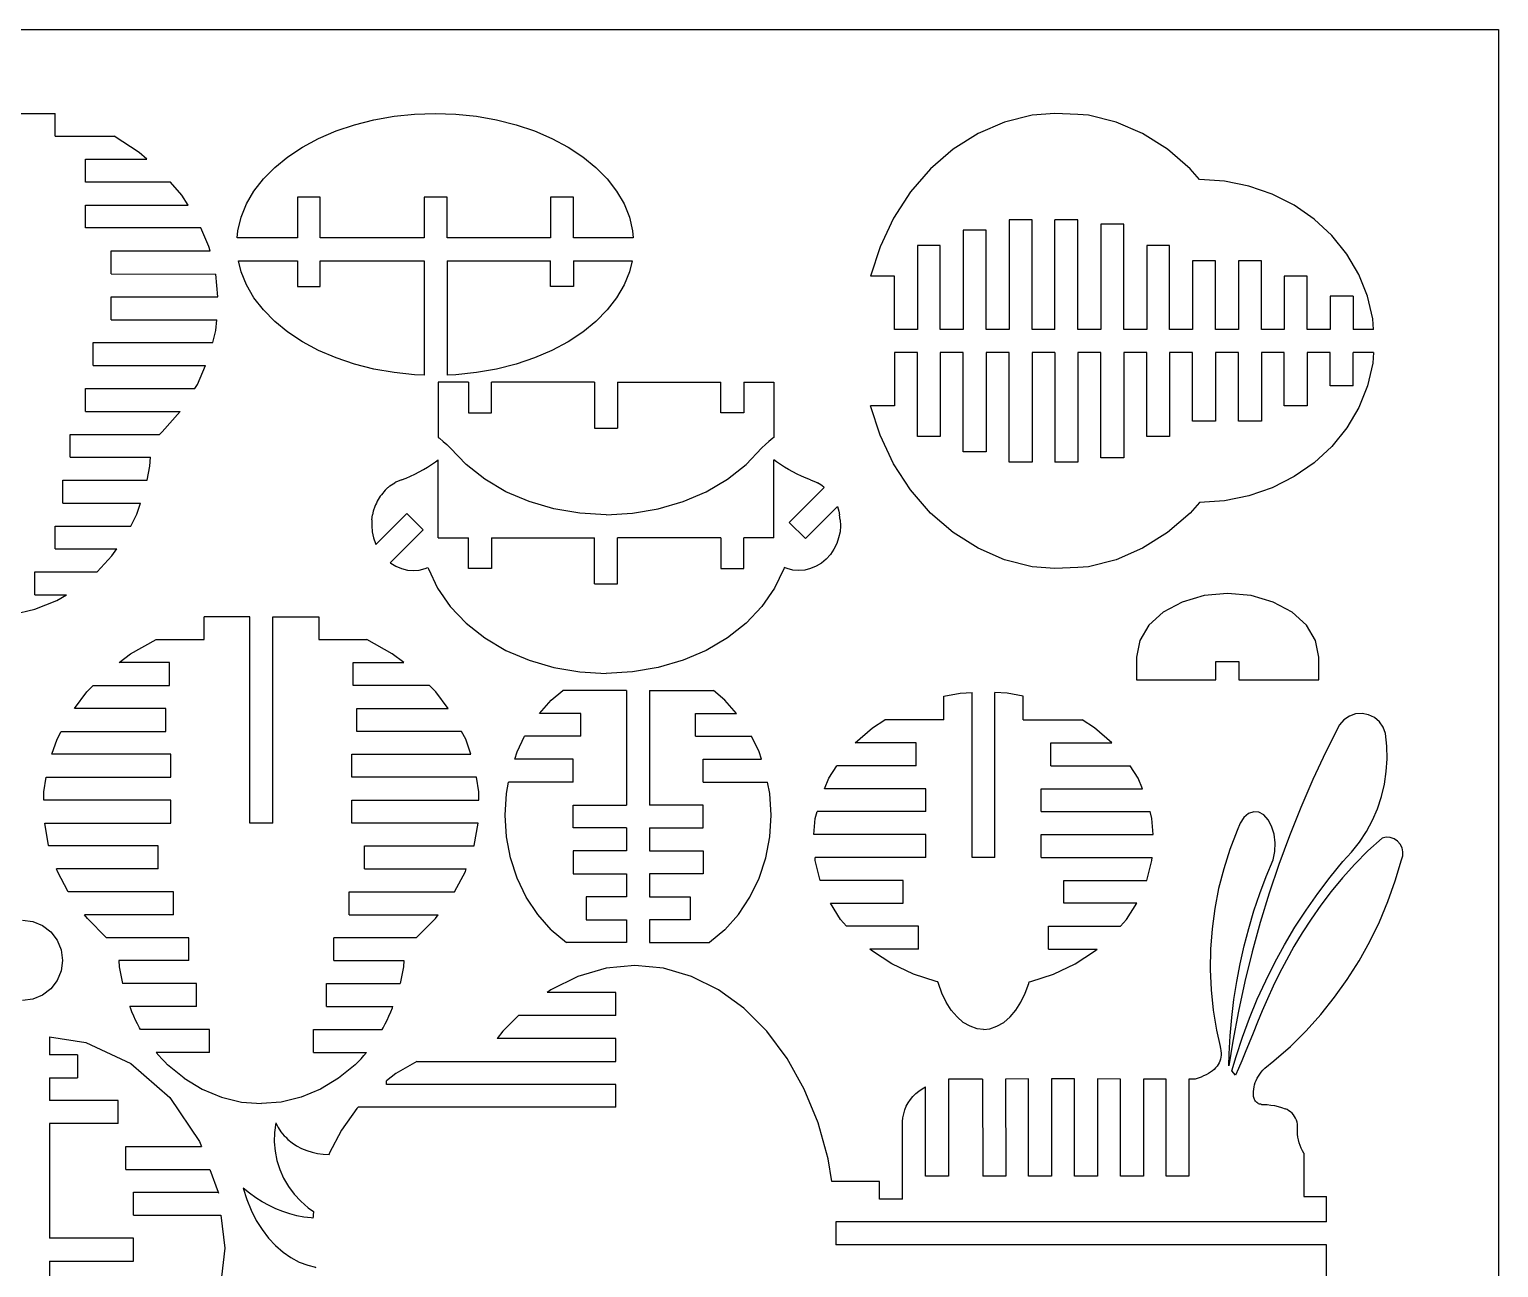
# Model space of a CAD drawing. Extents: x -2556 to 3065, y -2153 to 1951.
# Drawn here: x 759 to 3065, y 7 to 1951 of the extents above; entities that cross this region are included whole.
import ezdxf

# ---------------------------------------------------------------- set-up
doc = ezdxf.new("R2010")
doc.units = 0
doc.header["$MEASUREMENT"] = 0
doc.layers.get('0').update_dxf_attribs({"linetype": 'CONTINUOUS'})

msp = doc.modelspace()

# ---------------------------------------------------------------- linework, layer by layer
for p, q in [((-2556.2, 1951.1), (3065.4, 1951.1)), ((3065.4, 1951.1), (3065.4, -2152.7)), ((715.3, 1819.2), (799.3, 1819.2)), ((799.3, 1783.2), (799.3, 1819.2)), ((1240.4, 1791.6), (1269.4, 1801.4)), ((1269.4, 1801.4), (1299.9, 1809.1)), ((1299.9, 1809.1), (1331.4, 1814.7)), ((1331.4, 1814.7), (1363.6, 1818)), ((1363.6, 1818), (1396.2, 1819.2)), ((1396.2, 1819.2), (1428.7, 1818)), ((1428.7, 1818), (1460.9, 1814.7)), ((1460.9, 1814.7), (1492.4, 1809.1)), ((1492.4, 1809.1), (1522.9, 1801.4)), ((1522.9, 1801.4), (1551.9, 1791.6)), ((2289.7, 1805.3), (2248.2, 1787.4)), ((2333.1, 1816.2), (2289.7, 1805.3)), ((2368.9, 1819.2), (2333.1, 1816.2)), ((2404.9, 1817.6), (2368.9, 1819.2)), ((2421.7, 1816.2), (2404.9, 1817.6)), ((2465, 1805.3), (2421.7, 1816.2)), ((2506.6, 1787.4), (2465, 1805.3)), ((799.3, 1783.2), (892.2, 1783.2)), ((931.4, 1757.7), (892.2, 1783.2)), ((1187.7, 1766.3), (1213, 1779.9)), ((1213, 1779.9), (1240.4, 1791.6)), ((1551.9, 1791.6), (1579.3, 1779.9)), ((1579.3, 1779.9), (1604.6, 1766.3)), ((2248.2, 1787.4), (2209.2, 1762.8)), ((2545.6, 1762.8), (2506.6, 1787.4)), ((943.6, 1747.2), (931.4, 1757.7)), ((1164.6, 1751.1), (1187.7, 1766.3)), ((1604.6, 1766.3), (1627.7, 1751.1)), ((2209.2, 1762.8), (2173.7, 1732.1)), ((2581.1, 1732.1), (2545.6, 1762.8)), ((847.3, 1747.2), (943.6, 1747.2)), ((847.3, 1711.2), (847.3, 1747.2)), ((1126.3, 1716.3), (1144.1, 1734.3)), ((1144.1, 1734.3), (1164.6, 1751.1)), ((1627.7, 1751.1), (1648.2, 1734.3)), ((1648.2, 1734.3), (1666, 1716.3)), ((2173.7, 1732.1), (2142.3, 1695.9)), ((2595.9, 1715.2), (2581.1, 1732.1)), ((980.8, 1711.2), (847.3, 1711.2)), ((998.3, 1690.8), (980.8, 1711.2)), ((1111.5, 1697.1), (1126.3, 1716.3)), ((1666, 1716.3), (1680.8, 1697.1)), ((2635, 1712.6), (2595.9, 1715.2)), ((2673.3, 1704.9), (2635, 1712.6)), ((1008.2, 1675.2), (998.3, 1690.8)), ((1099.8, 1677), (1111.5, 1697.1)), ((1179.7, 1687.5), (1179.7, 1623.6)), ((1215.7, 1687.5), (1179.7, 1687.5)), ((1215.7, 1623.6), (1215.7, 1687.5)), ((1378.9, 1687.5), (1378.9, 1623.6)), ((1414.9, 1687.5), (1378.9, 1687.5)), ((1414.9, 1623.6), (1414.9, 1687.5)), ((1576.9, 1687.5), (1576.9, 1623.6)), ((1612.9, 1687.5), (1576.9, 1687.5)), ((1612.9, 1623.6), (1612.9, 1687.5)), ((1680.8, 1697.1), (1692.5, 1677)), ((2142.3, 1695.9), (2115.7, 1654.8)), ((2710.1, 1692.2), (2673.3, 1704.9)), ((2744.5, 1674.8), (2710.1, 1692.2)), ((847.3, 1675.2), (1008.2, 1675.2)), ((847.3, 1639.2), (847.3, 1675.2)), ((1091.4, 1656.2), (1099.8, 1677)), ((1692.5, 1677), (1700.9, 1656.2)), ((2775.9, 1653), (2744.5, 1674.8)), ((1028.4, 1639.2), (847.3, 1639.2)), ((1040.8, 1610.3), (1028.4, 1639.2)), ((1086.3, 1634.9), (1091.4, 1656.2)), ((1700.9, 1656.2), (1706, 1634.9)), ((2115.7, 1654.8), (2094.4, 1609.8)), ((2296.9, 1651.9), (2296.9, 1479.8)), ((2332.9, 1651.9), (2296.9, 1651.9)), ((2332.9, 1479.8), (2332.9, 1651.9)), ((2404.9, 1651.9), (2368.9, 1651.9)), ((2368.9, 1479.8), (2368.9, 1651.9)), ((2404.9, 1479.8), (2404.9, 1651.9)), ((2440.9, 1645.1), (2440.9, 1479.8)), ((2476.9, 1645.1), (2440.9, 1645.1)), ((2476.9, 1479.8), (2476.9, 1645.1)), ((2803.6, 1627.3), (2775.9, 1653)), ((1085.4, 1623.6), (1086.3, 1634.9)), ((1179.7, 1623.6), (1085.4, 1623.6)), ((1378.9, 1623.6), (1215.7, 1623.6)), ((1576.9, 1623.6), (1414.9, 1623.6)), ((1706.9, 1623.6), (1612.9, 1623.6)), ((1706, 1634.9), (1706.9, 1623.6)), ((2224.9, 1635.8), (2224.9, 1479.8)), ((2260.9, 1635.8), (2224.9, 1635.8)), ((2260.9, 1479.8), (2260.9, 1635.8)), ((2827.1, 1598.3), (2803.6, 1627.3)), ((887.4, 1603.2), (1042.6, 1603.2)), ((887.4, 1567.2), (887.4, 1603.2)), ((1042.6, 1603.2), (1040.8, 1610.3)), ((2094.4, 1609.8), (2079.6, 1563.8)), ((2152.9, 1611.8), (2152.9, 1479.8)), ((2188.9, 1611.8), (2152.9, 1611.8)), ((2188.9, 1479.8), (2188.9, 1611.8)), ((2512.9, 1611.8), (2512.9, 1479.8)), ((2548.9, 1611.8), (2512.9, 1611.8)), ((2548.9, 1479.8), (2548.9, 1611.8)), ((2845.9, 1566.4), (2827.1, 1598.3)), ((1087.3, 1587.6), (1179.7, 1587.6)), ((1091.4, 1570.6), (1087.3, 1587.6)), ((1099.8, 1549.8), (1091.4, 1570.6)), ((1179.7, 1587.6), (1179.7, 1547.5)), ((1215.7, 1587.6), (1378.9, 1587.6)), ((1215.7, 1547.5), (1215.7, 1587.6)), ((1378.9, 1587.6), (1378.9, 1408.2)), ((1414.9, 1587.6), (1576.9, 1587.6)), ((1414.9, 1587.6), (1414.9, 1408.3)), ((1576.9, 1547.5), (1576.9, 1587.6)), ((1612.9, 1587.6), (1705, 1587.6)), ((1612.9, 1587.6), (1612.9, 1547.5)), ((1700.9, 1570.6), (1692.5, 1549.8)), ((1705, 1587.6), (1700.9, 1570.6)), ((2620.9, 1587.8), (2584.9, 1587.8)), ((2584.9, 1587.8), (2584.9, 1479.8)), ((2620.9, 1479.8), (2620.9, 1587.8)), ((2656.9, 1587.8), (2656.9, 1479.8)), ((2692.9, 1587.8), (2656.9, 1587.8)), ((2692.9, 1479.8), (2692.9, 1587.8)), ((887.4, 1567.2), (1051.7, 1566.9)), ((1054.7, 1531.2), (1051.7, 1566.9)), ((1111.5, 1529.7), (1099.8, 1549.8)), ((1179.7, 1547.5), (1215.7, 1547.5)), ((1612.9, 1547.5), (1576.9, 1547.5)), ((1692.5, 1549.8), (1680.8, 1529.7)), ((2116.9, 1563.8), (2079.6, 1563.8)), ((2116.9, 1479.8), (2116.9, 1563.8)), ((2728.9, 1563.8), (2728.9, 1479.8)), ((2764.9, 1563.8), (2728.9, 1563.8)), ((2764.9, 1479.8), (2764.9, 1563.8)), ((2859.6, 1532.3), (2845.9, 1566.4)), ((887.4, 1531.2), (1054.7, 1531.2)), ((887.4, 1495.2), (887.4, 1531.2)), ((1126.3, 1510.5), (1111.5, 1529.7)), ((1680.8, 1529.7), (1666, 1510.5)), ((2800.9, 1532.3), (2800.9, 1479.8)), ((2836.9, 1532.3), (2800.9, 1532.3)), ((2836.9, 1532.3), (2836.9, 1479.8)), ((2867.9, 1496.8), (2859.6, 1532.3)), ((1144.1, 1492.4), (1126.3, 1510.5)), ((1666, 1510.5), (1648.2, 1492.4)), ((887.4, 1495.2), (1053.1, 1495.2)), ((1046.9, 1459.2), (1051.7, 1478.4)), ((1051.7, 1478.4), (1053.1, 1495.2)), ((1164.6, 1475.7), (1144.1, 1492.4)), ((1648.2, 1492.4), (1627.7, 1475.7)), ((2152.9, 1479.8), (2116.9, 1479.8)), ((2224.9, 1479.8), (2188.9, 1479.8)), ((2296.9, 1479.8), (2260.9, 1479.8)), ((2368.9, 1479.8), (2332.9, 1479.8)), ((2440.9, 1479.8), (2404.9, 1479.8)), ((2512.9, 1479.8), (2476.9, 1479.8)), ((2584.9, 1479.8), (2548.9, 1479.8)), ((2656.9, 1479.8), (2620.9, 1479.8)), ((2728.9, 1479.8), (2692.9, 1479.8)), ((2800.9, 1479.8), (2764.9, 1479.8)), ((2869.2, 1479.8), (2836.9, 1479.8)), ((2869.2, 1479.8), (2867.9, 1496.8)), ((859.3, 1459.2), (1046.9, 1459.2)), ((859.3, 1423.2), (859.3, 1459.2)), ((1187.7, 1460.5), (1164.6, 1475.7)), ((1213, 1446.9), (1187.7, 1460.5)), ((1604.6, 1460.5), (1579.3, 1446.9)), ((1627.7, 1475.7), (1604.6, 1460.5)), ((1240.4, 1435.2), (1213, 1446.9)), ((1269.4, 1425.4), (1240.4, 1435.2)), ((1551.9, 1435.2), (1522.9, 1425.4)), ((1579.3, 1446.9), (1551.9, 1435.2)), ((2152.9, 1443.8), (2116.9, 1443.8)), ((2116.9, 1443.8), (2116.9, 1359.8)), ((2152.9, 1311.8), (2152.9, 1443.8)), ((2224.9, 1443.8), (2188.9, 1443.8)), ((2188.9, 1443.8), (2188.9, 1311.8)), ((2224.9, 1287.8), (2224.9, 1443.8)), ((2296.9, 1443.8), (2260.9, 1443.8)), ((2260.9, 1443.8), (2260.9, 1287.8)), ((2296.9, 1271.7), (2296.9, 1443.8)), ((2368.9, 1443.8), (2332.9, 1443.8)), ((2332.9, 1443.8), (2332.9, 1271.7)), ((2368.9, 1443.8), (2368.9, 1271.7)), ((2440.9, 1443.8), (2404.9, 1443.8)), ((2404.9, 1443.8), (2404.9, 1271.7)), ((2440.9, 1278.5), (2440.9, 1443.8)), ((2512.9, 1443.8), (2476.9, 1443.8)), ((2476.9, 1443.8), (2476.9, 1278.5)), ((2512.9, 1311.8), (2512.9, 1443.8)), ((2584.9, 1443.8), (2548.9, 1443.8)), ((2548.9, 1443.8), (2548.9, 1311.8)), ((2584.9, 1335.8), (2584.9, 1443.8)), ((2656.9, 1443.8), (2620.9, 1443.8)), ((2620.9, 1443.8), (2620.9, 1335.8)), ((2656.9, 1335.8), (2656.9, 1443.8)), ((2728.9, 1443.8), (2692.9, 1443.8)), ((2692.9, 1443.8), (2692.9, 1335.8)), ((2728.9, 1359.8), (2728.9, 1443.8)), ((2800.9, 1443.8), (2764.9, 1443.8)), ((2764.9, 1443.8), (2764.9, 1359.8)), ((2800.9, 1391.3), (2800.9, 1443.8)), ((2869.2, 1443.8), (2836.9, 1443.8)), ((2836.9, 1391.3), (2836.9, 1443.8)), ((2869.2, 1443.8), (2867.9, 1426.8)), ((859.3, 1423.2), (1035.7, 1423.2)), ((1022.9, 1393.4), (1035.7, 1423.2)), ((1299.9, 1417.7), (1269.4, 1425.4)), ((1331.4, 1412.1), (1299.9, 1417.7)), ((1363.6, 1408.8), (1331.4, 1412.1)), ((1378.9, 1408.2), (1363.6, 1408.8)), ((1428.7, 1408.8), (1414.9, 1408.3)), ((1460.9, 1412.1), (1428.7, 1408.8)), ((1492.4, 1417.7), (1460.9, 1412.1)), ((1522.9, 1425.4), (1492.4, 1417.7)), ((2867.9, 1426.8), (2859.6, 1391.3)), ((847.3, 1387.2), (1018.9, 1387.2)), ((847.3, 1351.2), (847.3, 1387.2)), ((1018.9, 1387.2), (1022.9, 1393.4)), ((1400.9, 1397), (1400.9, 1310.4)), ((1448.3, 1397), (1400.9, 1397)), ((1448.3, 1397), (1448.3, 1349.1)), ((1646.3, 1397), (1484.3, 1397)), ((1484.3, 1349.1), (1484.3, 1397)), ((1646.3, 1397), (1646.3, 1325.1)), ((1682.3, 1397), (1844.3, 1397)), ((1682.3, 1397), (1682.3, 1325.1)), ((1844.3, 1349.1), (1844.3, 1397)), ((1880.3, 1397), (1927.8, 1397)), ((1880.3, 1397), (1880.3, 1349.1)), ((1927.8, 1397), (1927.8, 1310.4)), ((2836.9, 1391.3), (2800.9, 1391.3)), ((2859.6, 1391.3), (2845.9, 1357.3)), ((847.3, 1351.2), (995.5, 1351.2)), ((967.6, 1318.9), (995.5, 1351.2)), ((1448.3, 1349.1), (1484.3, 1349.1)), ((1880.3, 1349.1), (1844.3, 1349.1)), ((2116.9, 1359.8), (2079.6, 1359.8)), ((2094.4, 1313.8), (2079.6, 1359.8)), ((2764.9, 1359.8), (2728.9, 1359.8)), ((2845.9, 1357.3), (2827.1, 1325.4)), ((823.3, 1315.2), (963.3, 1315.2)), ((823.3, 1279.2), (823.3, 1315.2)), ((963.3, 1315.2), (967.6, 1318.9)), ((1646.3, 1325.1), (1682.3, 1325.1)), ((2620.9, 1335.8), (2584.9, 1335.8)), ((2692.9, 1335.8), (2656.9, 1335.8)), ((2827.1, 1325.4), (2803.6, 1296.3)), ((1400.9, 1310.4), (1402.7, 1309)), ((1402.7, 1309), (1408.6, 1304.1)), ((1408.6, 1304.1), (1414.2, 1299.1)), ((1414.2, 1299.1), (1419.7, 1293.8)), ((1444.6, 1267.7), (1419.7, 1293.8)), ((1884.1, 1267.7), (1908.9, 1293.8)), ((1914.4, 1299.1), (1908.9, 1293.8)), ((1920, 1304.1), (1914.4, 1299.1)), ((1925.9, 1309), (1920, 1304.1)), ((1927.8, 1310.4), (1925.9, 1309)), ((2115.7, 1268.8), (2094.4, 1313.8)), ((2188.9, 1311.8), (2152.9, 1311.8)), ((2548.9, 1311.8), (2512.9, 1311.8)), ((2803.6, 1296.3), (2775.9, 1270.6)), ((823.3, 1279.2), (949.1, 1279.2)), ((948.1, 1265), (949.1, 1279.2)), ((1390.5, 1267.8), (1396.7, 1272.2)), ((1396.7, 1272.2), (1400.9, 1275.4)), ((1400.9, 1152.7), (1400.9, 1275.4)), ((1931.9, 1272.2), (1927.8, 1275.4)), ((1927.8, 1152.7), (1927.8, 1275.4)), ((1938.1, 1267.8), (1931.9, 1272.2)), ((2142.3, 1227.8), (2115.7, 1268.8)), ((2260.9, 1287.8), (2224.9, 1287.8)), ((2332.9, 1271.7), (2296.9, 1271.7)), ((2404.9, 1271.7), (2368.9, 1271.7)), ((2476.9, 1278.5), (2440.9, 1278.5)), ((2775.9, 1270.6), (2744.5, 1248.8)), ((943.7, 1243.2), (948.1, 1265)), ((1343.2, 1243.9), (1350.3, 1246.6)), ((1350.3, 1246.6), (1357.4, 1249.5)), ((1357.4, 1249.5), (1364.3, 1252.7)), ((1364.3, 1252.7), (1371, 1256.1)), ((1371, 1256.1), (1377.7, 1259.8)), ((1377.7, 1259.8), (1384.2, 1263.7)), ((1384.2, 1263.7), (1390.5, 1267.8)), ((1473.9, 1244.6), (1444.6, 1267.7)), ((1854.7, 1244.6), (1884.1, 1267.7)), ((1944.4, 1263.7), (1938.1, 1267.8)), ((1950.9, 1259.8), (1944.4, 1263.7)), ((1957.6, 1256.1), (1950.9, 1259.8)), ((1964.4, 1252.7), (1957.6, 1256.1)), ((1971.3, 1249.5), (1964.4, 1252.7)), ((1978.3, 1246.6), (1971.3, 1249.5)), ((1985.4, 1243.9), (1978.3, 1246.6)), ((2744.5, 1248.8), (2710.1, 1231.4)), ((811.3, 1207.2), (811.3, 1243.2)), ((811.3, 1243.2), (943.7, 1243.2)), ((1313.6, 1222.7), (1311.7, 1220.3)), ((1315.5, 1225.1), (1313.6, 1222.7)), ((1317.6, 1227.4), (1315.5, 1225.1)), ((1319.7, 1229.6), (1317.6, 1227.4)), ((1321.9, 1231.7), (1319.7, 1229.6)), ((1321.9, 1231.7), (1322.6, 1232.3)), ((1322.6, 1232.3), (1325, 1234.1)), ((1325, 1234.1), (1327.4, 1235.9)), ((1327.4, 1235.9), (1329.9, 1237.6)), ((1329.9, 1237.6), (1332.5, 1239.1)), ((1334.5, 1240.3), (1332.5, 1239.1)), ((1343.2, 1243.9), (1334.5, 1240.3)), ((1507.1, 1225.1), (1473.9, 1244.6)), ((1543.5, 1209.5), (1507.1, 1225.1)), ((1785.1, 1209.5), (1821.5, 1225.1)), ((1821.5, 1225.1), (1854.7, 1244.6)), ((1951.8, 1176.8), (2006.7, 1231.7)), ((1985.4, 1243.9), (1994.1, 1240.3)), ((1994.1, 1240.3), (1996.1, 1239.1)), ((1998.7, 1237.6), (1996.1, 1239.1)), ((2001.2, 1235.9), (1998.7, 1237.6)), ((2003.6, 1234.1), (2001.2, 1235.9)), ((2006, 1232.3), (2003.6, 1234.1)), ((2006.7, 1231.7), (2006, 1232.3)), ((2173.7, 1191.5), (2142.3, 1227.8)), ((2710.1, 1231.4), (2673.3, 1218.7)), ((811.3, 1207.2), (933.6, 1207.2)), ((927.7, 1190), (933.6, 1207.2)), ((1301.3, 1201.8), (1298.9, 1194.7)), ((1302.4, 1204.6), (1301.3, 1201.8)), ((1303.7, 1207.3), (1302.4, 1204.6)), ((1305.1, 1210), (1303.7, 1207.3)), ((1306.6, 1212.7), (1305.1, 1210)), ((1308.2, 1215.3), (1306.6, 1212.7)), ((1309.9, 1217.9), (1308.2, 1215.3)), ((1311.7, 1220.3), (1309.9, 1217.9)), ((1582.4, 1198.1), (1543.5, 1209.5)), ((1746.2, 1198.1), (1785.1, 1209.5)), ((1977.1, 1151.5), (2027.4, 1201.8)), ((2027.4, 1201.8), (2029.7, 1194.7)), ((2595.9, 1208.4), (2581.1, 1191.5)), ((2635, 1211), (2595.9, 1208.4)), ((2673.3, 1218.7), (2635, 1211)), ((918.2, 1171.2), (927.7, 1190)), ((1296.8, 1180.9), (1296.5, 1171.3)), ((1296.8, 1180.9), (1297.7, 1188.8)), ((1298.9, 1194.7), (1297.7, 1188.8)), ((1303, 1142.1), (1351.7, 1190.8)), ((1351.7, 1190.8), (1377.3, 1165.2)), ((1622.9, 1191.2), (1582.4, 1198.1)), ((1664.3, 1188.8), (1622.9, 1191.2)), ((1664.3, 1188.8), (1705.7, 1191.2)), ((1705.7, 1191.2), (1746.2, 1198.1)), ((1951.8, 1176.8), (1977.1, 1151.5)), ((2029.7, 1194.7), (2030.9, 1188.8)), ((2031.8, 1180.9), (2030.9, 1188.8)), ((2031.8, 1180.9), (2032.1, 1171.3)), ((2209.2, 1160.8), (2173.7, 1191.5)), ((2581.1, 1191.5), (2545.6, 1160.8)), ((799.3, 1171.2), (918.2, 1171.2)), ((799.3, 1135.2), (799.3, 1171.2)), ((1296.5, 1171.3), (1297.1, 1161.9)), ((1297.1, 1161.9), (1299.2, 1152.7)), ((1377.3, 1165.2), (1325.6, 1113.5)), ((2031.5, 1161.9), (2029.4, 1152.7)), ((2032.1, 1171.3), (2031.5, 1161.9)), ((2248.2, 1136.2), (2209.2, 1160.8)), ((2545.6, 1160.8), (2506.6, 1136.2)), ((799.3, 1135.2), (896.1, 1135.2)), ((888.5, 1124.2), (896.1, 1135.2)), ((1299.2, 1152.7), (1302.1, 1143.9)), ((1302.1, 1143.9), (1303, 1142.1)), ((1400.9, 1152.7), (1448.3, 1152.7)), ((1448.3, 1104.7), (1448.3, 1152.7)), ((1484.3, 1152.7), (1484.3, 1104.7)), ((1484.3, 1152.7), (1646.3, 1152.7)), ((1646.3, 1080.7), (1646.3, 1152.7)), ((1682.3, 1080.7), (1682.3, 1152.7)), ((1844.3, 1152.7), (1682.3, 1152.7)), ((1844.3, 1152.7), (1844.3, 1104.7)), ((1880.3, 1104.7), (1880.3, 1152.7)), ((1927.8, 1152.7), (1880.3, 1152.7)), ((2022, 1134.8), (2016.4, 1126.5)), ((2026.5, 1143.9), (2022, 1134.8)), ((2029.4, 1152.7), (2026.5, 1143.9)), ((2289.7, 1118.3), (2248.2, 1136.2)), ((2506.6, 1136.2), (2465, 1118.3)), ((865.3, 1099.2), (888.5, 1124.2)), ((1325.6, 1113.5), (1326.3, 1112.9)), ((1326.3, 1112.9), (1334.5, 1108)), ((1334.5, 1108), (1343.2, 1104.3)), ((1994.1, 1108), (1985.4, 1104.3)), ((2002.3, 1112.9), (1994.1, 1108)), ((2009.8, 1119.2), (2002.3, 1112.9)), ((2016.4, 1126.5), (2009.8, 1119.2)), ((2333.1, 1107.4), (2289.7, 1118.3)), ((2368.9, 1104.5), (2333.1, 1107.4)), ((2421.7, 1107.4), (2404.9, 1106)), ((2465, 1118.3), (2421.7, 1107.4)), ((767.8, 1099.2), (865.3, 1099.2)), ((767.8, 1063.2), (767.8, 1099.2)), ((1343.2, 1104.3), (1352.4, 1102.1)), ((1352.4, 1102.1), (1361.7, 1101.4)), ((1361.7, 1101.4), (1371, 1102.1)), ((1371, 1102.1), (1380.1, 1104.3)), ((1380.1, 1104.3), (1384.7, 1106.2)), ((1384.7, 1106.2), (1385.3, 1104)), ((1385.3, 1104), (1399.8, 1073.4)), ((1484.3, 1104.7), (1448.3, 1104.7)), ((1844.3, 1104.7), (1880.3, 1104.7)), ((1943.3, 1104), (1928.8, 1073.4)), ((1943.9, 1106.2), (1943.3, 1104)), ((1948.5, 1104.3), (1943.9, 1106.2)), ((1957.6, 1102.1), (1948.5, 1104.3)), ((1967, 1101.4), (1957.6, 1102.1)), ((1976.3, 1102.1), (1967, 1101.4)), ((1985.4, 1104.3), (1976.3, 1102.1)), ((2404.9, 1106), (2368.9, 1104.5)), ((767.8, 1063.2), (817.1, 1063.2)), ((801.9, 1054.2), (817.1, 1063.2)), ((1399.8, 1073.4), (1419.7, 1044.8)), ((1646.3, 1080.7), (1682.3, 1080.7)), ((1928.8, 1073.4), (1908.9, 1044.8)), ((2603.1, 1061.9), (2568.6, 1051.9)), ((2640, 1065.3), (2603.1, 1061.9)), ((2677, 1061.9), (2640, 1065.3)), ((2711.5, 1051.9), (2677, 1061.9)), ((732.3, 1032.1), (767.8, 1040.5)), ((767.8, 1040.5), (801.9, 1054.2)), ((1419.7, 1044.8), (1444.6, 1018.7)), ((1908.9, 1044.8), (1884.1, 1018.7)), ((2568.6, 1051.9), (2539, 1036.1)), ((2741.1, 1036.1), (2711.5, 1051.9)), ((1105.2, 1028.8), (1033.2, 1028.8)), ((1033.2, 992.8), (1033.2, 1028.8)), ((1105.2, 704.8), (1105.2, 1028.8)), ((1141.2, 704.8), (1141.2, 1028.8)), ((1141.2, 1028.8), (1213.2, 1028.8)), ((1213.2, 1028.8), (1213.2, 992.8)), ((1444.6, 1018.7), (1473.9, 995.6)), ((1884.1, 1018.7), (1854.7, 995.6)), ((2516.3, 1015.4), (2502, 991.3)), ((2539, 1036.1), (2516.3, 1015.4)), ((2763.8, 1015.4), (2741.1, 1036.1)), ((2778.1, 991.3), (2763.8, 1015.4)), ((918, 970.5), (957.9, 992.8)), ((957.9, 992.8), (1033.2, 992.8)), ((1213.2, 992.8), (1288.5, 992.8)), ((1328.4, 970.5), (1288.5, 992.8)), ((1473.9, 995.6), (1507.1, 976)), ((1854.7, 995.6), (1821.5, 976)), ((899.8, 956.8), (918, 970.5)), ((1346.6, 956.8), (1328.4, 970.5)), ((1507.1, 976), (1543.5, 960.4)), ((1821.5, 976), (1785.1, 960.4)), ((2502, 991.3), (2497.1, 965.5)), ((2782.9, 965.5), (2778.1, 991.3)), ((979.2, 956.8), (899.8, 956.8)), ((979.2, 920.8), (979.2, 956.8)), ((1267.2, 920.8), (1267.2, 956.8)), ((1267.2, 956.8), (1346.6, 956.8)), ((1543.5, 960.4), (1582.4, 949)), ((1582.4, 949), (1622.9, 942.1)), ((1746.2, 949), (1705.7, 942.1)), ((1785.1, 960.4), (1746.2, 949)), ((2497.1, 965.5), (2497.1, 929.6)), ((2621.6, 929.6), (2621.6, 958.7)), ((2621.6, 958.7), (2657.4, 958.7)), ((2657.4, 958.7), (2657.4, 929.6)), ((2782.9, 929.6), (2782.9, 965.5)), ((1622.9, 942.1), (1664.3, 939.7)), ((1705.7, 942.1), (1664.3, 939.7)), ((2497.1, 929.6), (2621.6, 929.6)), ((2657.4, 929.6), (2782.9, 929.6)), ((830, 884.8), (849.1, 910.7)), ((849.1, 910.7), (859.2, 920.8)), ((859.2, 920.8), (979.2, 920.8)), ((1387.2, 920.8), (1267.2, 920.8)), ((1397.3, 910.7), (1387.2, 920.8)), ((1416.5, 884.8), (1397.3, 910.7)), ((1578.2, 897.7), (1596.2, 913.1)), ((1696.5, 913.1), (1596.2, 913.1)), ((1696.5, 913.1), (1696.5, 733.1)), ((1732.5, 913.1), (1832.9, 913.1)), ((1732.5, 913.1), (1732.5, 733.1)), ((1850.9, 897.7), (1832.9, 913.1)), ((2194.6, 903.9), (2219.9, 908.6)), ((2194.6, 866.8), (2194.6, 903.9)), ((2219.9, 908.6), (2238.8, 909.8)), ((2238.8, 650.8), (2238.8, 909.8)), ((2274.8, 650.8), (2274.8, 909.8)), ((2293.7, 908.6), (2274.8, 909.8)), ((2319, 903.9), (2293.7, 908.6)), ((2319, 866.8), (2319, 903.9)), ((973.2, 884.8), (830, 884.8)), ((973.2, 848.8), (973.2, 884.8)), ((1273.2, 884.8), (1416.5, 884.8)), ((1273.2, 848.8), (1273.2, 884.8)), ((1560, 877.1), (1578.2, 897.7)), ((1624.5, 877.1), (1560, 877.1)), ((1624.5, 841.1), (1624.5, 877.1)), ((1804.5, 841.1), (1804.5, 877.1)), ((1804.5, 877.1), (1869.1, 877.1)), ((1869.1, 877.1), (1850.9, 897.7)), ((2851.2, 877), (2840.9, 876.3)), ((2861.3, 875), (2851.2, 877)), ((2055.4, 830.9), (2082.5, 854.3)), ((2082.5, 854.3), (2101.8, 866.8)), ((2194.6, 866.8), (2101.8, 866.8)), ((2319, 866.8), (2411.8, 866.8)), ((2431.1, 854.3), (2411.8, 866.8)), ((2458.2, 830.9), (2431.1, 854.3)), ((2815.8, 859.3), (2794.2, 816.5)), ((2822.5, 867.1), (2815.8, 859.3)), ((2831.1, 872.9), (2822.5, 867.1)), ((2840.9, 876.3), (2831.1, 872.9)), ((2870.6, 870.5), (2861.3, 875)), ((2878.4, 863.7), (2870.6, 870.5)), ((2884.2, 855.2), (2878.4, 863.7)), ((2887.6, 845.4), (2884.2, 855.2)), ((794.5, 812.8), (802.4, 836.4)), ((802.4, 836.4), (808.9, 848.8)), ((808.9, 848.8), (973.2, 848.8)), ((1437.5, 848.8), (1273.2, 848.8)), ((1444, 836.4), (1437.5, 848.8)), ((1451.9, 812.8), (1444, 836.4)), ((1524.7, 816.5), (1536.5, 841.1)), ((1624.5, 841.1), (1536.5, 841.1)), ((1804.5, 841.1), (1892.6, 841.1)), ((1904.4, 816.5), (1892.6, 841.1)), ((2151.2, 830.8), (2055.4, 830.9)), ((2151.2, 794.8), (2151.2, 830.8)), ((2362.4, 830.8), (2458.2, 830.9)), ((2362.4, 794.8), (2362.4, 830.8)), ((2889.8, 825.5), (2887.6, 845.4)), ((981.1, 812.8), (794.5, 812.8)), ((981.1, 776.8), (981.1, 812.8)), ((1265.3, 776.8), (1265.3, 812.8)), ((1265.3, 812.8), (1451.9, 812.8)), ((1520.9, 805.1), (1524.7, 816.5)), ((1908.1, 805.1), (1904.4, 816.5)), ((2794.2, 816.5), (2773.8, 773.2)), ((2890.2, 805.6), (2889.8, 825.5)), ((1612.5, 805.1), (1520.9, 805.1)), ((1612.5, 769.1), (1612.5, 805.1)), ((1816.5, 769.1), (1816.5, 805.1)), ((1816.5, 805.1), (1908.1, 805.1)), ((2014.2, 775.3), (2026.6, 794.9)), ((2151.2, 794.8), (2026.6, 794.9)), ((2362.4, 794.8), (2487.1, 794.9)), ((2499.4, 775.3), (2487.1, 794.9)), ((2886, 765.8), (2889, 785.6)), ((2889, 785.6), (2890.2, 805.6)), ((781.9, 753.8), (785.6, 776.8)), ((785.6, 776.8), (981.1, 776.8)), ((1460.8, 776.8), (1265.3, 776.8)), ((1464.5, 753.8), (1460.8, 776.8)), ((1507.8, 751.3), (1511.2, 769.1)), ((1612.5, 769.1), (1511.2, 769.1)), ((1816.5, 769.1), (1917.8, 769.1)), ((1921.2, 751.3), (1917.8, 769.1)), ((2007.1, 758.8), (2014.2, 775.3)), ((2506.5, 758.8), (2499.4, 775.3)), ((2773.8, 773.2), (2754.7, 729.2)), ((2881.4, 746.4), (2886, 765.8)), ((781.9, 740.8), (781.9, 753.8)), ((981.1, 740.8), (781.9, 740.8)), ((981.1, 704.8), (981.1, 740.8)), ((1265.3, 704.8), (1265.3, 740.8)), ((1265.3, 740.8), (1464.5, 740.8)), ((1464.5, 740.8), (1464.5, 753.8)), ((1505.7, 717.3), (1507.8, 751.3)), ((1923.4, 717.3), (1921.2, 751.3)), ((2166.3, 758.8), (2007.1, 758.8)), ((2166.3, 722.8), (2166.3, 758.8)), ((2347.3, 722.8), (2347.3, 758.8)), ((2347.3, 758.8), (2506.5, 758.8)), ((2875.1, 727.4), (2881.4, 746.4)), ((1507.8, 683.4), (1505.7, 717.3)), ((1612.5, 697.1), (1612.5, 733.1)), ((1612.5, 733.1), (1696.5, 733.1)), ((1816.5, 733.1), (1732.5, 733.1)), ((1816.5, 697.1), (1816.5, 733.1)), ((1921.2, 683.4), (1923.4, 717.3)), ((1992.7, 711.9), (1995.5, 722.8)), ((2166.3, 722.8), (1995.5, 722.8)), ((2347.3, 722.8), (2518.2, 722.8)), ((2520.9, 711.9), (2518.2, 722.8)), ((2672.9, 720), (2665.6, 713.8)), ((2681, 722.7), (2672.9, 720)), ((2689.1, 721.9), (2681, 722.7)), ((2696.9, 717.5), (2689.1, 721.9)), ((2703.7, 710), (2696.9, 717.5)), ((2754.7, 729.2), (2736.9, 684.8)), ((2867.2, 709.1), (2875.1, 727.4)), ((783.1, 704.8), (981.1, 704.8)), ((789.1, 669.6), (783.1, 704.8)), ((1141.2, 704.8), (1105.2, 704.8)), ((1463.3, 704.8), (1265.3, 704.8)), ((1457.3, 669.6), (1463.3, 704.8)), ((1696.5, 697.1), (1612.5, 697.1)), ((1696.5, 697.1), (1696.5, 661.1)), ((1732.5, 697.1), (1816.5, 697.1)), ((1732.5, 697.1), (1732.5, 661.1)), ((1990.6, 686.8), (1992.7, 711.9)), ((2523, 686.8), (2520.9, 711.9)), ((2655, 693.2), (2643.5, 663.4)), ((2659.5, 704.7), (2655, 693.2)), ((2665.6, 713.8), (2659.5, 704.7)), ((2709.1, 699.7), (2703.7, 710)), ((2712.8, 687.4), (2709.1, 699.7)), ((2857.8, 691.5), (2867.2, 709.1)), ((789.3, 668.8), (789.1, 669.6)), ((1457.1, 668.8), (1457.3, 669.6)), ((1514.2, 650.1), (1507.8, 683.4)), ((1914.9, 650.1), (1921.2, 683.4)), ((2166.3, 686.8), (1990.6, 686.8)), ((2166.3, 650.8), (2166.3, 686.8)), ((2347.3, 650.8), (2347.3, 686.8)), ((2347.3, 686.8), (2523, 686.8)), ((2714.4, 673.9), (2712.8, 687.4)), ((2713.9, 660.2), (2714.4, 673.9)), ((2736.9, 684.8), (2720.3, 639.9)), ((2834.5, 659), (2846.9, 674.7)), ((2846.9, 674.7), (2857.8, 691.5)), ((2882.6, 681.2), (2860.3, 661)), ((2888.9, 682.5), (2882.6, 681.2)), ((2895.3, 682.2), (2888.9, 682.5)), ((2901.4, 680.1), (2895.3, 682.2)), ((2906.8, 676.6), (2901.4, 680.1)), ((2911, 671.8), (2906.8, 676.6)), ((2913.9, 666.1), (2911, 671.8)), ((961.2, 668.8), (789.3, 668.8)), ((961.2, 632.8), (961.2, 668.8)), ((1285.2, 632.8), (1285.2, 668.8)), ((1285.2, 668.8), (1457.1, 668.8)), ((1524.7, 618.2), (1514.2, 650.1)), ((1612.5, 661.1), (1612.5, 625.1)), ((1696.5, 661.1), (1612.5, 661.1)), ((1732.5, 661.1), (1816.5, 661.1)), ((1816.5, 661.1), (1816.5, 625.1)), ((1904.4, 618.2), (1914.9, 650.1)), ((2166.3, 650.8), (1992.3, 650.8)), ((1992.7, 645.8), (1992.3, 650.8)), ((2000.5, 614.8), (1992.7, 645.8)), ((2274.8, 650.8), (2238.8, 650.8)), ((2347.3, 650.8), (2521.3, 650.8)), ((2513.1, 614.8), (2520.9, 645.8)), ((2520.9, 645.8), (2521.3, 650.8)), ((2643.5, 663.4), (2633.8, 632.9)), ((2700.4, 620.7), (2711.4, 647.2)), ((2711.4, 647.2), (2713.9, 660.2)), ((2820.9, 644.3), (2834.5, 659)), ((2860.3, 661), (2839.6, 640.2)), ((2903.1, 614.2), (2912.8, 647.3)), ((2912.8, 647.3), (2914.8, 653.4)), ((2915.2, 659.8), (2913.9, 666.1)), ((2914.8, 653.4), (2915.2, 659.8)), ((961.2, 632.8), (801.7, 632.8)), ((803, 629), (801.7, 632.8)), ((820.1, 596.8), (803, 629)), ((1285.2, 632.8), (1444.7, 632.8)), ((1426.3, 596.8), (1443.4, 629)), ((1443.4, 629), (1444.7, 632.8)), ((1612.5, 625.1), (1696.5, 625.1)), ((1696.5, 625.1), (1696.5, 589.1)), ((1816.5, 625.1), (1732.5, 625.1)), ((1732.5, 625.1), (1732.5, 589.1)), ((2633.8, 632.9), (2625.9, 601.9)), ((2720.3, 639.9), (2705, 594.5)), ((2800.7, 619.6), (2820.9, 644.3)), ((2839.6, 640.2), (2820.4, 619)), ((1539, 588.3), (1524.7, 618.2)), ((1890, 588.3), (1904.4, 618.2)), ((2130.8, 614.8), (2000.5, 614.8)), ((2130.8, 578.8), (2130.8, 614.8)), ((2382.8, 578.8), (2382.8, 614.8)), ((2382.8, 614.8), (2513.1, 614.8)), ((2625.9, 601.9), (2619.8, 570.5)), ((2690.4, 594), (2700.4, 620.7)), ((2781.4, 594.1), (2800.7, 619.6)), ((2820.4, 619), (2802.6, 597.5)), ((2891.6, 581.6), (2903.1, 614.2)), ((985.2, 596.8), (820.1, 596.8)), ((985.2, 560.8), (985.2, 596.8)), ((1261.2, 596.8), (1426.3, 596.8)), ((1261.2, 560.8), (1261.2, 596.8)), ((1557, 561), (1539, 588.3)), ((1632.9, 589.1), (1632.9, 553.1)), ((1696.5, 589.1), (1632.9, 589.1)), ((1732.5, 589.1), (1796.1, 589.1)), ((1796.1, 589.1), (1796.1, 553.1)), ((1872.1, 561), (1890, 588.3)), ((2016.5, 578.8), (2130.8, 578.8)), ((2032.5, 553.4), (2016.5, 578.8)), ((2497.2, 578.8), (2382.8, 578.8)), ((2481.1, 553.4), (2497.2, 578.8)), ((2681.3, 566.9), (2690.4, 594)), ((2705, 594.5), (2691, 548.7)), ((2763.1, 568), (2781.4, 594.1)), ((2802.6, 597.5), (2786.1, 575.9)), ((2878.2, 549.7), (2891.6, 581.6)), ((985.2, 560.8), (845.6, 560.8)), ((850, 554.9), (845.6, 560.8)), ((880.3, 524.8), (850, 554.9)), ((1261.2, 560.8), (1400.8, 560.8)), ((1366.1, 524.8), (1396.4, 554.9)), ((1396.4, 554.9), (1400.8, 560.8)), ((1578.2, 536.9), (1557, 561)), ((1850.9, 536.9), (1872.1, 561)), ((2619.8, 570.5), (2615.5, 538.8)), ((2673.1, 539.5), (2681.3, 566.9)), ((2745.7, 541.2), (2763.1, 568)), ((2770.9, 554.1), (2756.9, 532.4)), ((2786.1, 575.9), (2770.9, 554.1)), ((748, 552.3), (764.3, 550.2)), ((764.3, 550.2), (779.6, 543.9)), ((779.6, 543.9), (792.6, 533.8)), ((792.6, 533.8), (802.7, 520.8)), ((1578.2, 536.9), (1602.2, 517.1)), ((1632.9, 553.1), (1696.5, 553.1)), ((1696.5, 553.1), (1696.5, 517.1)), ((1796.1, 553.1), (1732.5, 553.1)), ((1732.5, 553.1), (1732.5, 517.1)), ((1850.9, 536.9), (1826.9, 517.1)), ((2041.6, 542.8), (2032.5, 553.4)), ((2154.8, 542.8), (2041.6, 542.8)), ((2154.8, 506.8), (2154.8, 542.8)), ((2358.8, 506.8), (2358.8, 542.8)), ((2358.8, 542.8), (2472, 542.8)), ((2472, 542.8), (2481.1, 553.4)), ((2615.5, 538.8), (2613.2, 506.9)), ((2665.9, 511.9), (2673.1, 539.5)), ((2691, 548.7), (2678.3, 502.5)), ((2729.4, 513.8), (2745.7, 541.2)), ((2756.9, 532.4), (2744, 510.9)), ((2863.1, 518.7), (2878.2, 549.7)), ((802.7, 520.8), (809, 505.5)), ((1009.2, 524.8), (880.3, 524.8)), ((1009.2, 488.8), (1009.2, 524.8)), ((1237.2, 488.8), (1237.2, 524.8)), ((1366.1, 524.8), (1237.2, 524.8)), ((1696.5, 517.1), (1602.2, 517.1)), ((1732.5, 517.1), (1826.9, 517.1)), ((2659.6, 484), (2665.9, 511.9)), ((2714, 485.8), (2729.4, 513.8)), ((2744, 510.9), (2732.3, 489.7)), ((2846.3, 488.5), (2863.1, 518.7)), ((809, 505.5), (811.1, 489.2)), ((811.1, 489.2), (809, 472.9)), ((1009.2, 488.8), (899.5, 488.8)), ((899.5, 488.8), (900.1, 478.8)), ((1237.2, 488.8), (1346.9, 488.8)), ((1346.9, 488.8), (1346.3, 478.8)), ((2154.8, 506.8), (2078.5, 506.8)), ((2082.5, 503.4), (2078.5, 506.8)), ((2113.1, 483.6), (2082.5, 503.4)), ((2358.8, 506.8), (2435.1, 506.8)), ((2400.5, 483.6), (2431.1, 503.4)), ((2431.1, 503.4), (2435.1, 506.8)), ((2613.2, 506.9), (2612.7, 475)), ((2678.3, 502.5), (2666.9, 456)), ((2699.7, 457.2), (2714, 485.8)), ((2732.3, 489.7), (2721.5, 468.9)), ((2827.8, 459.3), (2846.3, 488.5)), ((809, 472.9), (802.7, 457.6)), ((900.1, 478.8), (905.3, 452.8)), ((1346.3, 478.8), (1341.1, 452.8)), ((1620.1, 464.1), (1577.8, 443)), ((1664.2, 476.9), (1620.1, 464.1)), ((1709.2, 481.2), (1664.2, 476.9)), ((1754.3, 476.9), (1709.2, 481.2)), ((1798.4, 464.1), (1754.3, 476.9)), ((1840.7, 443), (1798.4, 464.1)), ((2146.7, 467.7), (2113.1, 483.6)), ((2182.5, 456.1), (2146.7, 467.7)), ((2331.1, 456.1), (2366.9, 467.7)), ((2366.9, 467.7), (2400.5, 483.6)), ((2612.7, 475), (2614, 443)), ((2654.2, 455.9), (2659.6, 484)), ((2721.5, 468.9), (2711.6, 448.6)), ((792.6, 444.6), (779.6, 434.5)), ((802.7, 457.6), (792.6, 444.6)), ((1021.2, 452.8), (905.3, 452.8)), ((1021.2, 416.8), (1021.2, 452.8)), ((1225.2, 416.8), (1225.2, 452.8)), ((1225.2, 452.8), (1341.1, 452.8)), ((1577.8, 443), (1571.6, 438.5)), ((1679.6, 438.5), (1571.6, 438.5)), ((1679.6, 402.5), (1679.6, 438.5)), ((1880.4, 414.1), (1840.7, 443)), ((2185.3, 455.6), (2182.5, 456.1)), ((2185.9, 453.1), (2185.3, 455.6)), ((2191.3, 437.6), (2185.9, 453.1)), ((2322.3, 437.6), (2327.7, 453.1)), ((2327.7, 453.1), (2328.3, 455.6)), ((2328.3, 455.6), (2331.1, 456.1)), ((2614, 443), (2617.3, 411.2)), ((2649.8, 427.6), (2654.2, 455.9)), ((2666.9, 456), (2656.9, 409.2)), ((2686.5, 428.1), (2699.7, 457.2)), ((2711.6, 448.6), (2702.6, 428.9)), ((2807.8, 431.2), (2827.8, 459.3)), ((764.3, 428.2), (748, 426.1)), ((779.6, 434.5), (764.3, 428.2)), ((1021.2, 416.8), (916.7, 416.8)), ((917.5, 414.7), (916.7, 416.8)), ((1225.2, 416.8), (1329.7, 416.8)), ((1328.9, 414.7), (1329.7, 416.8)), ((2198.1, 423.5), (2191.3, 437.6)), ((2206.1, 411), (2198.1, 423.5)), ((2307.5, 411), (2315.5, 423.5)), ((2315.5, 423.5), (2322.3, 437.6)), ((2646.4, 399.3), (2649.8, 427.6)), ((2674.3, 398.6), (2686.5, 428.1)), ((2702.6, 428.9), (2694.3, 410)), ((2786.1, 404.2), (2807.8, 431.2)), ((920.1, 408.2), (917.5, 414.7)), ((922.9, 401.8), (920.1, 408.2)), ((925.8, 395.5), (922.9, 401.8)), ((928.9, 389.4), (925.8, 395.5)), ((1317.6, 389.4), (1320.6, 395.5)), ((1320.6, 395.5), (1323.5, 401.8)), ((1323.5, 401.8), (1326.3, 408.2)), ((1326.3, 408.2), (1328.9, 414.7)), ((1526.6, 402.5), (1502, 377.9)), ((1679.6, 402.5), (1526.6, 402.5)), ((1916.5, 377.9), (1880.4, 414.1)), ((2215.2, 400.4), (2206.1, 411)), ((2225.1, 391.9), (2215.2, 400.4)), ((2288.5, 391.9), (2298.5, 400.4)), ((2298.5, 400.4), (2307.5, 411)), ((2617.3, 411.2), (2622.4, 379.6)), ((2644, 370.8), (2646.4, 399.3)), ((2656.9, 409.2), (2648.2, 362.1)), ((2663.3, 368.6), (2674.3, 398.6)), ((2694.3, 410), (2686.8, 392)), ((2763.1, 378.5), (2786.1, 404.2)), ((932, 383.4), (928.9, 389.4)), ((933.5, 380.8), (932, 383.4)), ((1041.6, 380.8), (933.5, 380.8)), ((1041.6, 344.8), (1041.6, 380.8)), ((1204.8, 344.8), (1204.8, 380.8)), ((1204.8, 380.8), (1312.9, 380.8)), ((1312.9, 380.8), (1314.4, 383.4)), ((1314.4, 383.4), (1317.6, 389.4)), ((1502, 377.9), (1493.4, 366.5)), ((1948.5, 335.2), (1916.5, 377.9)), ((2235.7, 385.7), (2225.1, 391.9)), ((2246.7, 381.9), (2235.7, 385.7)), ((2256.8, 380.8), (2246.7, 381.9)), ((2256.8, 380.8), (2266.9, 381.9)), ((2266.9, 381.9), (2277.9, 385.7)), ((2277.9, 385.7), (2288.5, 391.9)), ((2622.4, 379.6), (2628.1, 353.9)), ((2642.5, 342.3), (2644, 370.8)), ((2679.9, 375), (2667.7, 344.5)), ((2686.8, 392), (2679.9, 375)), ((2738.6, 354.2), (2763.1, 378.5)), ((790.5, 369), (847.5, 360.5)), ((790.5, 369), (790.5, 341)), ((847.5, 360.5), (918.5, 327.1)), ((1679.6, 366.5), (1493.4, 366.5)), ((1679.6, 330.5), (1679.6, 366.5)), ((2628.1, 353.9), (2629, 350.3)), ((2629, 350.3), (2629.3, 348.4)), ((2629.3, 348.4), (2629.5, 346.9)), ((2629.5, 346.9), (2629.8, 343.5)), ((2648.2, 362.1), (2642.1, 323.4)), ((2653.3, 338.3), (2663.3, 368.6)), ((2712.7, 331.2), (2738.6, 354.2)), ((834.7, 341), (790.5, 341)), ((834.7, 341), (834.7, 305)), ((918.5, 327.1), (979.5, 273.9)), ((1041.6, 344.8), (958.1, 344.7)), ((962.4, 339.7), (958.1, 344.7)), ((966.8, 334.8), (962.4, 339.7)), ((971.4, 330), (966.8, 334.8)), ((976, 325.4), (971.4, 330)), ((1001.9, 304), (976, 325.4)), ((1204.8, 344.8), (1288.3, 344.7)), ((1270.4, 325.4), (1244.5, 304)), ((1270.4, 325.4), (1275.1, 330)), ((1279.6, 334.8), (1275.1, 330)), ((1279.6, 334.8), (1284, 339.7)), ((1284, 339.7), (1288.3, 344.7)), ((1367.2, 330.5), (1334.1, 311.6)), ((1367.2, 330.5), (1679.6, 330.5)), ((1975.5, 286.9), (1948.5, 335.2)), ((2623.3, 323), (2621.2, 320.5)), ((2625.1, 325.6), (2623.3, 323)), ((2626.6, 328.3), (2625.1, 325.6)), ((2627.9, 331.1), (2626.6, 328.3)), ((2628.8, 334.1), (2627.9, 331.1)), ((2629.4, 337.1), (2628.8, 334.1)), ((2629.8, 340.3), (2629.4, 337.1)), ((2629.8, 343.5), (2629.8, 340.3)), ((2642.1, 323.4), (2642.5, 342.3)), ((2646.8, 315.5), (2653.3, 338.3)), ((2662.2, 331.2), (2657.1, 319.3)), ((2667.7, 344.5), (2662.2, 331.2)), ((2698.4, 319.9), (2712.7, 331.2)), ((790.5, 305), (834.7, 305)), ((790.5, 305), (790.5, 269)), ((1001.9, 304), (1030.3, 286.9)), ((1244.5, 304), (1216.1, 286.9)), ((1334.1, 311.6), (1319.6, 300.3)), ((1319.6, 294.5), (1319.6, 300.3)), ((2255.3, 302.9), (2201.8, 302.8)), ((2201.8, 302.8), (2201.8, 150.4)), ((2255.3, 302.9), (2255.6, 150.3)), ((2327.6, 303.1), (2291.3, 302.9)), ((2291.3, 302.9), (2291.6, 150.4)), ((2327.6, 150.4), (2327.6, 303.1)), ((2363.6, 303.1), (2363.6, 150.4)), ((2399.5, 303.1), (2363.6, 303.1)), ((2399.5, 150.4), (2399.5, 303.1)), ((2435.5, 303.1), (2435.5, 150.4)), ((2472, 302.8), (2435.5, 303.1)), ((2472, 150.1), (2472, 302.8)), ((2507.9, 302.8), (2507.9, 150.1)), ((2543.3, 302.8), (2507.9, 302.8)), ((2543.3, 150.1), (2543.3, 302.8)), ((2579.3, 302.8), (2579.3, 150.1)), ((2588.9, 302.8), (2579.3, 302.8)), ((2593.7, 304.3), (2588.9, 302.8)), ((2598.2, 306), (2593.7, 304.3)), ((2602.3, 307.7), (2598.2, 306)), ((2606.2, 309.6), (2602.3, 307.7)), ((2609.8, 311.6), (2606.2, 309.6)), ((2613.1, 313.6), (2609.8, 311.6)), ((2616.1, 315.8), (2613.1, 313.6)), ((2618.8, 318.1), (2616.1, 315.8)), ((2621.2, 320.5), (2618.8, 318.1)), ((2652.3, 309.1), (2646.8, 315.5)), ((2657.1, 319.3), (2652.3, 309.1)), ((2683.4, 297.4), (2684.8, 300.8)), ((2684.8, 300.8), (2686.4, 304.2)), ((2686.4, 304.2), (2688.3, 307.5)), ((2688.3, 307.5), (2690.4, 310.7)), ((2690.4, 310.7), (2692.8, 313.8)), ((2692.8, 313.8), (2695.5, 316.9)), ((2695.5, 316.9), (2698.4, 319.9)), ((1030.3, 286.9), (1060.6, 274.4)), ((1216.1, 286.9), (1185.8, 274.4)), ((1679.6, 294.5), (1319.6, 294.5)), ((1679.6, 258.5), (1679.6, 294.5)), ((1997.2, 234), (1975.5, 286.9)), ((2146, 275.6), (2150.4, 280)), ((2150.4, 280), (2155.2, 284)), ((2155.2, 284), (2160.4, 287.5)), ((2160.4, 287.5), (2165.9, 290.5)), ((2165.9, 150.4), (2165.9, 290.5)), ((2680.5, 279.3), (2680.6, 283.1)), ((2680.7, 275.5), (2680.5, 279.3)), ((2680.6, 283.1), (2680.9, 286.8)), ((2680.9, 286.8), (2681.5, 290.4)), ((2681.5, 290.4), (2682.3, 293.9)), ((2682.3, 293.9), (2683.4, 297.4)), ((898.5, 269), (790.5, 269)), ((898.5, 233), (898.5, 269)), ((979.5, 273.9), (1026.3, 204.6)), ((1060.6, 274.4), (1092.2, 266.8)), ((1092.2, 266.8), (1123.2, 264.3)), ((1154.2, 266.8), (1123.2, 264.3)), ((1185.8, 274.4), (1154.2, 266.8)), ((1273.1, 256.5), (1248.8, 222.7)), ((1275, 258.5), (1273.1, 256.5)), ((1679.6, 258.5), (1275, 258.5)), ((2131.5, 248.3), (2133.3, 254.3)), ((2133.3, 254.3), (2135.6, 260.1)), ((2135.6, 260.1), (2138.6, 265.6)), ((2138.6, 265.6), (2142, 270.8)), ((2142, 270.8), (2146, 275.6)), ((2680.9, 273.9), (2680.7, 275.5)), ((2681.4, 272.4), (2680.9, 273.9)), ((2682, 270.9), (2681.4, 272.4)), ((2682.7, 269.5), (2682, 270.9)), ((2683.7, 268.1), (2682.7, 269.5)), ((2684.7, 266.9), (2683.7, 268.1)), ((2685.9, 265.9), (2684.7, 266.9)), ((2687.3, 265), (2685.9, 265.9)), ((2688.7, 264.2), (2687.3, 265)), ((2690.2, 263.6), (2688.7, 264.2)), ((2690.8, 263.5), (2690.2, 263.6)), ((2691.9, 263.3), (2690.8, 263.5)), ((2693, 263.1), (2691.9, 263.3)), ((2693, 263.1), (2696.2, 263.1)), ((2696.2, 263.1), (2702, 262.8)), ((2702, 262.8), (2707.8, 262.1)), ((2707.8, 262.1), (2713.5, 261.1)), ((2713.5, 261.1), (2719.2, 259.7)), ((2719.2, 259.7), (2724.8, 258.1)), ((2724.8, 258.1), (2730.3, 256.1)), ((2733.2, 254.8), (2730.3, 256.1)), ((2736.1, 253.2), (2733.2, 254.8)), ((898.5, 233), (790.5, 233)), ((790.5, 233), (790.5, 53)), ((1145.9, 234), (1143.8, 219.1)), ((1145.9, 234), (1149.5, 227)), ((2013, 177.4), (1997.2, 234)), ((2129.6, 236), (2130.2, 242.2)), ((2129.6, 114.5), (2129.6, 236)), ((2130.2, 242.2), (2131.5, 248.3)), ((2738.7, 251.3), (2736.1, 253.2)), ((2741.1, 249.1), (2738.7, 251.3)), ((2743.2, 246.7), (2741.1, 249.1)), ((2745.1, 244), (2743.2, 246.7)), ((2746.7, 241.2), (2745.1, 244)), ((2748, 238.2), (2746.7, 241.2)), ((2748.9, 235.1), (2748, 238.2)), ((2749.5, 231.9), (2748.9, 235.1)), ((2749.8, 228.7), (2749.5, 231.9)), ((1143.8, 219.1), (1143.4, 204.2)), ((1149.5, 227), (1153.8, 220.2)), ((1153.8, 220.2), (1158.9, 213.9)), ((1158.9, 213.9), (1160.5, 212.5)), ((1160.5, 212.5), (1161.4, 211.4)), ((1161.4, 211.4), (1164.8, 208.1)), ((1164.8, 208.1), (1171.3, 202.8)), ((1248.8, 222.7), (1229.5, 185.7)), ((2749.6, 220.9), (2749.7, 225.5)), ((2749.7, 216.3), (2749.6, 220.9)), ((2749.7, 225.5), (2749.8, 228.7)), ((2750.2, 211.8), (2749.7, 216.3)), ((2751, 207.3), (2750.2, 211.8)), ((910.5, 161), (910.5, 197)), ((910.5, 197), (1029, 197)), ((1026.3, 204.6), (1029, 197)), ((1143.4, 204.2), (1144.6, 189.4)), ((1144.6, 189.4), (1147.5, 174.9)), ((1171.3, 202.8), (1178.5, 198.1)), ((1178.5, 198.1), (1186.2, 194)), ((1186.2, 194), (1194.3, 190.6)), ((1194.3, 190.6), (1202.7, 188)), ((1202.7, 188), (1211.5, 186.1)), ((1211.5, 186.1), (1220.4, 185)), ((1220.4, 185), (1229.5, 184.6)), ((1229.5, 185.7), (1229.4, 185.3)), ((1229.4, 185.3), (1229.5, 184.6)), ((2752.1, 202.9), (2751, 207.3)), ((2753.6, 198.5), (2752.1, 202.9)), ((2755.4, 194.3), (2753.6, 198.5)), ((2757.4, 190.2), (2755.4, 194.3)), ((2759.8, 186.3), (2757.4, 190.2)), ((2759.8, 186.3), (2759.8, 118.6)), ((1147.5, 174.9), (1152, 160.7)), ((2018.7, 142.1), (2013, 177.4)), ((910.5, 161), (1042.2, 161)), ((1042.2, 161), (1055.3, 125)), ((1152, 160.7), (1158.1, 147.1)), ((1158.1, 147.1), (1165.7, 134.2)), ((2093.6, 142.1), (2018.7, 142.1)), ((2093.6, 114.5), (2093.6, 142.1)), ((2201.8, 150.4), (2165.9, 150.4)), ((2291.6, 150.4), (2255.6, 150.3)), ((2363.6, 150.4), (2327.6, 150.4)), ((2435.5, 150.4), (2399.5, 150.4)), ((2507.9, 150.1), (2472, 150.1)), ((2579.3, 150.1), (2543.3, 150.1)), ((922.5, 89), (922.5, 125)), ((922.5, 125), (1055.3, 125)), ((1055.3, 125), (1055.7, 123.9)), ((1055.3, 125), (1055.7, 125)), ((1094.6, 131.3), (1100.3, 113.6)), ((1104.4, 123.5), (1094.6, 131.3)), ((1114.5, 116.4), (1104.4, 123.5)), ((1124.7, 110), (1114.5, 116.4)), ((1165.7, 134.2), (1174.8, 122.1)), ((1174.8, 122.1), (1185.2, 110.9)), ((2759.8, 118.6), (2795, 118.6)), ((2795, 78.5), (2795, 118.6)), ((1100.3, 113.6), (1107.2, 96.8)), ((1107.2, 96.8), (1115.2, 81)), ((1135.2, 104.2), (1124.7, 110)), ((1145.9, 99.2), (1135.2, 104.2)), ((1156.7, 94.9), (1145.9, 99.2)), ((1167.7, 91.2), (1156.7, 94.9)), ((1185.2, 110.9), (1196.9, 100.7)), ((1196.9, 100.7), (1205, 94.9)), ((1204.9, 93.2), (1204.5, 90.8)), ((1205, 94.9), (1204.9, 93.2)), ((2129.6, 114.5), (2093.6, 114.5)), ((922.5, 89), (1059.7, 89)), ((1059.7, 89), (1065.7, 37.3)), ((1115.2, 81), (1124.3, 66.4)), ((1178.7, 88.3), (1167.7, 91.2)), ((1189.9, 86.2), (1178.7, 88.3)), ((1201.1, 84.8), (1189.9, 86.2)), ((1204.2, 84.6), (1201.1, 84.8)), ((1204.4, 86.7), (1204.2, 84.6)), ((1204.5, 90.8), (1204.4, 86.7)), ((2024.7, 78.5), (2024.7, 42.5)), ((2795, 78.5), (2024.7, 78.5)), ((922.5, 53), (790.5, 53)), ((922.5, 17), (922.5, 53)), ((1124.3, 66.4), (1134.5, 53.1)), ((1134.5, 53.1), (1145.4, 41.3)), ((1065.7, 37.3), (1055.7, -49.3)), ((1145.4, 41.3), (1157.2, 31)), ((1157.2, 31), (1169.7, 22.4)), ((2795, 42.5), (2024.7, 42.5)), ((2795, -21.3), (2795, 42.5)), ((790.5, 17), (922.5, 17)), ((790.5, 17), (790.5, -19)), ((1169.7, 22.4), (1182.6, 15.5)), ((1182.6, 15.5), (1196.1, 10.4)), ((1196.1, 10.4), (1208.3, 7.5)), ((1208.3, 7.5), (1208.4, 7)), ((1208.4, 7), (1208.5, 6.5))]:
    msp.add_line(p, q)

doc.saveas('drawing.dxf')
